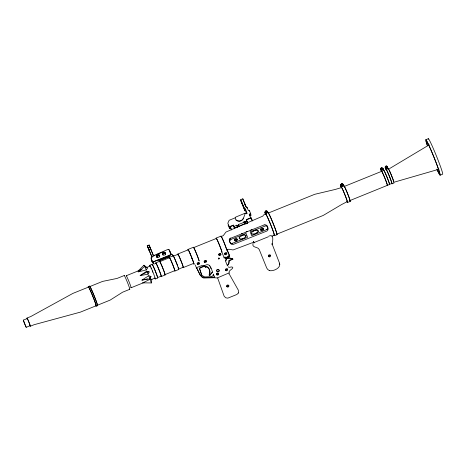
<?xml version="1.0" encoding="UTF-8"?>
<svg xmlns="http://www.w3.org/2000/svg" width="466" height="466" viewBox="0 0 466 466"><rect width="100%" height="100%" fill="white"/><g stroke="black" fill="none" stroke-linecap="round" stroke-linejoin="round"><path stroke-width="0.7" d="M269.022 236.029C274.602 233.705 272.47 241.638 272.121 244.516L271.998 243.706L279.309 262.614C281.982 267.927 272.901 271.655 269.36 270.583M226.132 259.247L225.917 260.861M229.697 241.068L230.856 239.477M151.368 282.944L151.829 279.216L149.959 279.338L142.812 282.856L151.368 282.944L149.959 279.338M213.393 275.744L213.405 274.136M27.558 319.064L27.244 318.552L23.317 320.136L24.5 323.654L26.195 327.307L30.121 325.722L30.051 325.274M88.517 287.085L72.865 293.411L30.808 316.519L27.034 318.039L27.313 319.187M27.244 318.552L27.308 319M26.195 327.307L23.317 320.136M96.031 305.807L80.379 312.133L34.094 324.709L30.325 326.229L29.876 324.715M386.192 169.723A7.602 0.414 68 0 1 388.807 174.872A7.602 0.414 68 0 1 391.918 183.412L389.57 184.355A7.602 0.414 68 0 0 386.46 175.816A7.602 0.414 68 0 0 383.85 170.667M238.371 293.027L238.312 290.132L229.453 274.422M229.109 273.012C228.392 269.995 232.68 269.616 232.843 267.531C231.654 265.9 229.289 268.323 228.194 266.82M252.974 243.473C251.71 248.238 257.902 246.316 259.253 249.572L266.703 267.979L267.775 269.529L269.395 270.6M226.074 259.906L225.521 261.1L227.431 265.87L228.893 263.5L229.132 260.401L232.808 258.968L232.854 259.294L229.185 260.727M245.279 209.17L244.673 209.1L245.238 208.873L247.143 213.434L245.297 213.137L243.52 218.158A4.619 4.503 -8.4 0 1 236.006 220.004L235.132 217.867L229.144 220.284L227.822 223.231L229.295 226.75L229.546 228.457L230.46 228.084M239.961 238.959L239.169 238.359L239.32 237.404L241.994 235.481M245.203 235.062L246.001 235.668L245.401 237.136M255.391 233.687L258.065 231.759L258.181 230.792L257.418 230.204M258.065 231.759L258.216 230.81M150.967 276.478L150.046 278.785L141.949 280.118L148.689 275.738L150.967 276.478L149.662 278.406L150.046 278.785L148.689 275.738M148.077 274.183L149.172 271.923L146.813 271.16L140.155 275.563L148.077 274.183L146.813 271.16M173.311 256.416L172.478 254.553L171.074 254.186L170.725 254.896L168.663 255.729L169.28 257.884M170.748 255.048L171.092 254.337L169.49 250.498A1.305 1.27 -8.4 0 0 168.261 249.712M381.409 168.197L380.856 168.797A1.101 1.072 -3.7 0 0 381.438 170.195M238.423 292.957L236.903 294.471L227.827 298.135L225.725 297.786L224.146 296.201L217.599 277.806L228.526 273.14L229.179 273.128L229.033 274.148M146.248 269.901L147.512 268.224L144.804 266.243L138.495 271.864L146.248 269.901L144.804 266.243M239.769 236.885L239.128 237.91M245.85 236.617L244.033 238.143L242.273 238.842M251.984 232.027L251.343 233.052L251.692 233.862L251.419 233.513M227.385 265.55L228.847 263.173L229.132 260.401M267.344 229.097L267.822 227.851M137.93 271.183L143.947 265.206L146.947 267.536M267.379 229.109L266.674 229.639M380.996 168.552L381.45 168.22M385.895 166.385L385.3 166.939L385.242 167.737L386.017 169.595M380.984 168.581L380.705 169.572L381.479 171.43M251.949 232.016L255.112 230.326M257.046 232.814L257.651 232.289M197.252 263.686L198.056 263.22A1.986 0.437 -22.7 0 1 198.277 263.133L199.099 262.952L199.267 263.383L197.409 264.065L197.252 263.686L199.099 262.952M197.409 264.065L198.213 263.593A1.986 0.437 -22.7 0 1 198.434 263.506L199.256 263.331M204.259 261.595L205.063 261.123A1.986 0.437 -22.7 0 1 205.285 261.036L206.106 260.861L206.275 261.286L204.417 261.968L204.259 261.595L206.106 260.861M204.417 261.968L205.221 261.502A1.986 0.437 -22.7 0 1 205.442 261.409L206.263 261.234M265.364 212.624L266.144 212.164A1.986 0.437 -22.7 0 1 266.389 212.065C268.69 211.512 263.517 213.079 266.004 211.78A1.986 0.437 -22.7 0 1 266.232 211.692L267.047 211.512L267.222 211.943M218.985 255.007L219.766 254.553A1.986 0.437 -22.7 0 1 220.004 254.453C222.311 253.9 217.139 255.467 219.626 254.168A1.986 0.437 -22.7 0 1 219.853 254.075L220.668 253.9L220.837 254.325M224.921 254.22L225.701 253.76A1.986 0.437 -22.7 0 1 225.94 253.667C228.247 253.114 223.074 254.681 225.561 253.382A1.986 0.437 -22.7 0 1 225.789 253.288L226.604 253.114L226.773 253.539M216.585 274.183L217.383 273.717A1.986 0.437 -22.7 0 1 217.605 273.629L218.426 273.449L218.595 273.88L216.742 274.561L216.585 274.183L218.426 273.449M216.742 274.561L217.54 274.09A1.986 0.437 -22.7 0 1 217.762 274.002L218.583 273.822M225.725 270.222L226.499 269.762A1.986 0.437 -22.7 0 1 226.744 269.668C229.045 269.115 223.878 270.682 226.365 269.383A1.986 0.437 -22.7 0 1 226.587 269.29L227.408 269.115L227.577 269.54M341.1 185.451L341.904 184.985A1.986 0.437 -22.7 0 1 342.126 184.891C344.426 184.338 339.26 185.905 341.747 184.606A1.986 0.437 -22.7 0 1 341.968 184.519L342.784 184.338L342.959 184.769M226.936 286.526L227.734 286.054A1.986 0.437 -22.7 0 1 227.956 285.967C230.262 285.413 225.09 286.98 227.577 285.681A1.986 0.437 -22.7 0 1 227.798 285.594L228.62 285.413L228.789 285.844M268.626 256.335L269.406 255.881A1.986 0.437 -22.7 0 1 269.651 255.782C271.952 255.228 266.785 256.795 269.272 255.496A1.986 0.437 -22.7 0 1 269.494 255.403L270.309 255.228L270.484 255.653M381.013 169.473L381.811 169.007A1.986 0.437 -22.7 0 1 382.038 168.919C384.339 168.366 379.167 169.933 381.654 168.634A1.986 0.437 -22.7 0 1 381.881 168.541L382.697 168.366L382.871 168.791M385.306 167.224L386.104 166.758A1.986 0.437 -22.7 0 1 386.331 166.665L387.147 166.49L387.322 166.915L385.464 167.597L385.306 167.224L387.147 166.49M385.464 167.597L386.262 167.131A1.986 0.437 -22.7 0 1 386.489 167.044L387.304 166.863M341.52 184.309L340.559 185.788L341.362 187.722M268.503 236.705L254.017 242.559L254.075 242.961M266.96 229.488L251.71 235.674L250.12 231.73L266.051 225.754M227.723 257.29C228.917 256.265 225.352 257.902 227.158 257.535M389.46 168.645L429.233 144.833M230.821 239.46L246.048 233.379L247.603 237.305L232.633 243.223M138.495 271.864L139.753 271.212M140.155 275.563L147.332 271.87L149.172 271.923M237.182 239.664L236.973 239.11L235.93 239.565M263.307 229.272L263.104 228.719L262.055 229.173M241.097 235.866L242.897 235.184M253.353 231.025L254.209 230.623M243.176 238.545L244.033 238.143M256.283 233.297L254.488 233.984M153.122 256.184L155.114 255.316M156.448 254.739L162.43 252.135M156.553 255.473L158.551 254.605M162.541 252.875L163.869 252.292M138.594 270.897L141.256 269.762M245.238 208.873L245.489 210.58L244.924 210.807L240.974 201.364L240.724 199.658L242.815 198.813L246.444 207.487L247.003 207.259L248.413 210.632L249.281 210.282L250.679 213.626L250.929 215.333L249.502 215.909M149.137 250.131L149.207 250.586L147.308 245.908L149.068 245.198L153.594 255.817M244.924 210.807L246.031 210.044M425.842 139.713L428.365 138.693M249.38 215.059L249.252 214.203L250.679 213.626M247.72 223.272L246.269 219.591L250.749 217.785L249.252 214.203M229.295 226.75L233.367 225.107L234.031 227.257M246.322 219.923L251.238 217.937L252.356 220.61M231.223 229.686L230.262 226.709L233.414 225.439L233.367 225.107M243.968 221.705L244.196 222.247L238.406 224.583L238.854 226.756L238.656 226.29L244.446 223.954L243.968 221.705L245.064 221.263L245.733 223.977L247.364 223.319M233.909 226.406L236.955 225.171L237.398 227.344L236.955 225.171M276.641 234.281A11.953 0.652 68 0 0 273.338 223.837A11.953 0.652 68 0 0 268.049 212.863L267.338 211.162L265.742 210.917L264.787 212.193L265.498 213.894L266.773 213.381M237.147 225.637L238.604 225.049M245.483 222.27L247.114 221.612L246.269 219.591M265.76 214.086L263.412 215.036L262.888 216.084L225.917 232.08L223.261 235.656L221.199 236.489A7.316 0.396 68 0 1 224.041 242.512A7.316 0.396 68 0 1 226.674 249.858M244.219 223.406L245.314 222.964L245.064 221.263M234.159 228.107L237.206 226.878M89.816 286.561L102.613 281.394L117.088 278.423L124.247 275.528M153.972 264.239L153.291 261.939L158.9 259.673L159.692 261.566M158.923 259.824L168.686 255.881M159.028 260.564L168.791 256.62M343.879 185.882L343.197 184.245L342.393 183.779L340.733 184.449L340.495 185.334L341.182 186.971L343.879 185.882A8.487 0.46 68 0 1 347.636 193.67A8.487 0.46 68 0 1 349.983 201.085M159.075 260.878L168.838 256.935M188.031 249.427L193.46 247.236M216.201 238.068L221.047 236.111M344.246 186.476L383.768 170.474A7.817 0.425 68 0 1 387.223 177.651A7.817 0.425 68 0 1 389.39 184.478M388.201 168.68L386.652 165.913L385.231 166.484L386.11 169.525L388.201 168.68A7.817 0.425 68 0 1 391.277 174.913A7.817 0.425 68 0 1 394.055 182.969L391.964 183.814M149.755 265.27L152.172 264.292M155.795 262.83L159.617 261.286M169.379 257.343L173.201 255.799M177.843 253.999L188.188 249.823M177.96 254.296L173.346 256.16A6.996 0.379 68 0 1 177.651 265.999M126.257 275.732L141.967 269.383M145.852 267.816L150.116 266.092M131.086 287.761L143.522 282.734M151.899 279.35L154.945 278.12M164.97 274.62L174.733 270.676M178.554 269.132L183.167 267.268A6.996 0.379 68 0 0 180.336 259.224A6.996 0.379 68 0 0 178.076 255.106M183.284 267.566L193.635 263.389M227.158 249.846L228.707 249.223L233.087 249.951L253.958 242.11M155.248 278.965L157.671 277.992M161.288 276.53L165.115 274.981M174.878 271.043L178.699 269.494M129.775 289.299L122.616 292.194L110.127 300.116L97.33 305.282M349.908 200.572L389.005 184.693M347.531 202.483L350.234 201.394M271.899 236.175L274.241 235.225M276.792 234.194L323.206 215.449L341.508 204.597L347.205 201.661A7.602 0.414 68 0 0 344.502 193.827A7.602 0.414 68 0 0 341.514 187.769M274.451 235.744L276.996 234.713M204.073 265.859L200.153 267.443L199.454 268.177L201.702 274.928L202.302 275.651L204.778 276.921L211.156 276.688L212.822 275.907L213.411 274.177L214.721 277.719L203.63 278.01L202.232 277.416L200.17 275.225L196.524 267.676L201.941 265.486L204.073 265.859L205.791 266.948L206.857 266.517A6.32 6.157 -8.4 0 1 209.822 272.412L209.118 274.981L209.764 275.278L210.504 274.177A7.642 7.444 -8.4 0 1 212.484 272.074C211.127 267.536 209.444 261.939 204.102 266.039M225.061 257.075L225.16 257.71L224.152 258.117L224.059 257.482L225.061 257.075L225.439 258.38L229.307 256.818L228.934 255.508L229.447 255.304L226.965 249.38M229.307 256.818L229.027 256.149L229.54 255.945L229.447 255.304M225.346 257.745L229.214 256.178M201.801 275.569L199.547 268.818L200.246 268.084L204.149 266.366L205.838 267.274L206.904 266.843A6.32 6.157 -8.4 0 1 209.869 272.738L209.164 275.307L209.811 275.604L210.55 274.503A7.642 7.444 -8.4 0 1 212.531 272.4L212.484 272.074M440.09 175.216L442.618 174.197A19.147 1.043 68 0 0 435.809 154.467A19.147 1.043 68 0 0 428.283 139.212M265.206 212.246L267.047 211.512M380.856 169.1L382.697 168.366M340.943 185.078L342.784 184.338M236.122 240.048L237.165 239.594L234.858 240.514L234.666 240.031L236.973 239.11M218.828 254.634L220.668 253.9M224.763 253.848L226.604 253.114M225.567 269.849L227.408 269.115M268.468 255.962L270.309 255.228M226.779 286.147L228.62 285.413M241.336 233.815L242.664 233.291M245.984 231.969L247.312 231.439M250.632 230.122L251.96 229.592M262.119 229.709L260.983 230.122L260.791 229.639L263.104 228.719M260.983 230.122L263.29 229.208L262.183 229.68M235.802 239.617L234.666 240.031M261.927 229.225L260.791 229.639M235.994 240.101L234.858 240.514M142.812 282.856L144.134 282.355M226.074 258.915L226.027 258.589L227.693 258.001L229.464 257.867L232.808 258.968M341.543 187.565L335.415 189.406L314.719 194.31L268.305 213.055A11.4 0.623 68 0 1 273.845 225.206A11.4 0.623 68 0 1 276.454 233.786M394.818 181.996L439.013 169.21M232.336 243.299L232.668 243.235M194.613 263.977L193.85 264.03M141.949 280.118L147.559 278.872M255.071 230.309L255.991 230.152M242.856 235.167L243.776 235.01M254.523 233.996L252.811 234.188M241.394 239.011L242.308 238.854M232.377 243.31L231.753 243.369M385.574 167.678L385.65 168.063M227.746 258.327L228.923 258.234M214.628 277.084L205.046 277.555L202.133 276.775L200.077 274.585L196.524 267.676M255.951 230.14L256.789 230.117M253.644 234.165L251.657 233.85M243.735 234.998L244.574 234.975M240.59 239.046L241.429 239.029M231.48 243.363L231.794 243.38M214.785 277.8L217.546 277.952M266.016 225.742L266.313 225.789M231.218 243.328L231.515 243.374M256.754 230.105L257.459 230.221M244.539 234.963L245.238 235.08M239.926 238.941L240.631 239.064M229.511 258.193L230.676 258.414M152.423 261.543L153.267 261.77L170.702 254.727L171.045 254.022L169.443 250.178A1.305 1.27 -8.4 0 0 167.708 249.502L152.411 256.154A2.155 2.097 -8.4 0 0 151.421 259.148L152.469 261.863L153.314 262.09M151.38 258.496A2.155 2.097 -8.4 0 0 151.572 260.203L152.574 262.597L153.425 262.824M151.427 258.811A2.155 2.097 -8.4 0 0 151.619 260.523L152.621 262.917L153.471 263.144M246.001 235.668L246.042 236.111M266.523 225.835L266.966 226.045M231.258 258.519L232.854 259.294M266.738 225.923L267.129 226.179M230.402 242.937L230.792 243.194M195.26 264.991L196.623 268.358M230.6 243.083L230.187 242.605M387.333 166.892L386.716 166.362M27.034 318.039L28.181 320.398M30.325 326.229L29.958 325.647M267.088 226.167L267.344 226.511M209.45 265.492L209.933 266.185M387.386 167.044L386.792 166.461A1.101 1.072 -3.7 0 0 386.518 166.391M243.403 200.648L246.252 207.224M147.308 245.908L152.114 257.191M143.947 265.206L144.722 266.919M27.721 319.292L30.045 325.082M172.554 255.071L173.107 256.317M147.967 247.33L147.227 245.629L151.928 257.15M387.59 167.515L388.108 168.75M383.768 170.474L382.831 168.232L381.345 167.743L380.728 168.302L380.64 169.117L381.572 171.36A7.817 0.425 68 0 1 385.033 178.536A7.817 0.425 68 0 1 387.194 185.363M382.895 168.686L383.675 170.544M343.261 184.693L343.786 185.946M267.437 211.855L267.868 212.886M264.892 212.88L265.538 214.436M250.37 213.993L250.929 215.333M252.228 220.983L251.238 217.937M243.409 200.794L242.815 198.813M244.761 204.376L245.588 206.356M245.489 210.58L246.846 213.836M240.724 199.658L244.673 209.1M244.72 209.397L241.318 201.493L244.883 210.51M240.852 200.514L241.324 201.638M253.51 241.353L254.017 242.559M253.382 241.557L253.883 242.763M245.314 222.964L245.733 223.977M233.414 225.439L234.765 228.666M230.262 226.709L231.608 229.936M228.072 224.938L229.546 228.457M227.059 250.015L229.54 255.945M225.16 257.71L225.439 258.38M221.577 251.553L224.059 257.482M210.451 267.426L210.97 268.672M193.378 262.9L193.938 264.1M169.863 251.873L170.935 254.436M168.663 255.729L169.49 257.715L159.762 261.647A6.996 0.379 68 0 1 163.164 269.103A6.996 0.379 68 0 1 164.76 274.369M168.739 256.248L169.572 258.234M153.407 255.776L148.986 244.918L150.961 249.875M149.435 250.318L148.805 248.722M153.291 261.939L154.083 263.832M152.469 261.863L151.467 259.469A2.155 2.097 -8.4 0 1 151.182 258.636M149.79 247.073L149.388 246.071M28.537 321.144L29.754 324.249M229.488 241.353L229.948 242.518M149.068 245.198L149.213 245.599M243.468 201.056L243.695 201.72M267.769 227.664L267.868 228.06M279.507 263.197L279.6 263.808M279.623 264.006L279.716 264.618M226.027 258.589L226.179 259.574M250.749 217.785L250.795 218.117M249.281 210.282L249.403 211.133M247.003 207.259L247.131 208.116M247.114 221.612L247.318 222.987M245.297 213.137L235.674 217.104L235.132 217.867M244.196 222.247L244.446 223.954M238.406 224.583L238.656 226.29M228.934 255.508L229.027 256.149M205.791 266.948L205.838 267.274M171.074 254.186L171.15 254.71M158.9 259.673L158.976 260.191M152.574 262.597L152.621 262.917M341.328 186.301A1.101 1.072 -3.7 0 1 341.124 186.103M341.135 184.804A1.101 1.072 -3.7 0 1 341.339 184.606M193.425 247.446A7.736 0.419 68 0 1 195.708 251.791A7.736 0.419 68 0 1 199.087 260.692M188.165 250.324A7.736 0.419 68 0 1 191.043 255.805A7.736 0.419 68 0 1 193.559 263.5M199.093 260.995A7.316 0.396 68 0 0 196.466 253.655A7.316 0.396 68 0 0 193.617 247.627L216.352 238.446A7.316 0.396 68 0 0 216.323 238.644M177.965 254.844A7.316 0.396 68 0 1 180.686 260.028A7.316 0.396 68 0 1 183.068 267.303M188.159 250.021A7.316 0.396 68 0 1 191.392 256.731A7.316 0.396 68 0 1 193.419 263.121M155.918 263.68A7.386 0.402 68 0 1 158.667 268.917A7.386 0.402 68 0 1 161.073 276.262M155.906 263.383A6.996 0.379 68 0 1 158.661 268.958A6.996 0.379 68 0 1 161.143 276.163L157.525 277.625A6.996 0.379 68 0 0 155.038 270.42A6.996 0.379 68 0 0 152.289 264.845M159.582 261.484A7.386 0.402 68 0 1 162.85 268.265A7.386 0.402 68 0 1 164.894 274.719M178.117 267.321A6.996 0.379 68 0 1 178.344 268.882M173.171 255.997A7.386 0.402 68 0 1 176.439 262.777A7.386 0.402 68 0 1 178.478 269.231M169.502 258.193A7.386 0.402 68 0 1 172.251 263.43A7.386 0.402 68 0 1 174.657 270.775M169.496 257.896A6.996 0.379 68 0 1 172.589 264.315A6.996 0.379 68 0 1 174.523 270.426M427.421 145.794A19.147 1.043 68 0 1 428.487 144.431A19.147 1.043 68 0 1 438.774 169.898A19.147 1.043 68 0 1 437.114 169.781M427.345 145.334A18.151 0.99 68 0 1 429.035 145.788A18.151 0.99 68 0 1 438.588 169.595A18.151 0.99 68 0 1 436.898 169.141M152.3 265.142A7.386 0.402 68 0 1 155.044 270.379A7.386 0.402 68 0 1 157.45 277.724M149.877 266.121A7.386 0.402 68 0 1 152.988 272.249A7.386 0.402 68 0 1 154.636 277.986M386.11 169.525A7.817 0.425 68 0 1 389.57 176.701A7.817 0.425 68 0 1 391.731 183.534M391.883 183.616A7.602 0.414 68 0 1 391.661 183.342M385.632 167.644A0.769 0.751 -8.4 0 1 385.638 166.729M385.778 166.589A0.769 0.751 -8.4 0 1 386.151 166.444M386.547 166.49A0.769 0.751 -8.4 0 1 386.716 166.589M386.215 168.511A1.101 1.072 -3.7 0 1 385.935 168.442M385.691 168.302A1.101 1.072 -3.7 0 1 385.953 166.461M389.541 184.559A7.602 0.414 68 0 1 389.314 184.286M387.124 185.171A7.602 0.414 68 0 0 387.351 185.451L387.38 185.241A7.602 0.414 68 0 0 384.269 176.701A7.602 0.414 68 0 0 381.654 171.552M341.182 186.971A8.487 0.46 68 0 1 345.341 195.79A8.487 0.46 68 0 1 346.832 201.353M342.254 185.229A0.769 0.751 -8.4 0 0 341.893 183.889L341.689 183.889A0.769 0.751 -8.4 0 0 341.025 184.734A0.769 0.751 -8.4 0 0 341.881 185.381M382.295 168.22A1.101 1.072 -3.7 0 1 382.539 168.36M382.883 168.803A1.101 1.072 -3.7 0 1 382.959 169.35M341.164 184.821A0.769 0.751 -8.4 0 1 341.409 184.513M381.27 168.412A0.769 0.751 -8.4 0 1 381.444 168.313M265.707 214.395A11.4 0.623 68 0 1 270.752 224.857A11.4 0.623 68 0 1 273.903 234.812M265.498 213.894A11.953 0.652 68 0 1 270.787 224.868A11.953 0.652 68 0 1 274.095 235.313M266.383 212.374A0.769 0.751 -8.4 0 1 265.323 211.646A0.769 0.751 -8.4 0 1 266.453 211.011A0.769 0.751 -8.4 0 1 266.558 212.275M265.445 213.311A1.101 1.072 -3.7 0 1 265.23 212.799M265.305 212.251A1.101 1.072 -3.7 0 1 265.451 212.013M267.199 212.018A1.101 1.072 -3.7 0 1 267.338 212.257M388.463 169.047A7.2 0.39 68 0 1 391.265 174.977A7.2 0.39 68 0 1 393.857 182.2M344.217 186.68A7.602 0.414 68 0 1 347.578 193.658A7.602 0.414 68 0 1 349.681 200.298M216.574 238.709A7.316 0.396 68 0 1 219.556 245.355A7.316 0.396 68 0 1 221.828 251.815M221.012 236.32A7.724 0.419 68 0 1 223.668 241.551A7.724 0.419 68 0 1 226.826 250.225M216.335 238.959A7.724 0.419 68 0 1 218.443 242.611A7.724 0.419 68 0 1 221.985 252.182M150.949 267.851A5.371 0.291 68 0 1 151.339 268.666M152.324 270.921A5.371 0.291 68 0 1 152.854 272.214M229.225 240.2A2.359 2.353 -69.7 0 1 229.418 239.297M229.557 239.023A2.359 2.353 -69.7 0 1 230.711 238.044M243.508 218.088A4.619 4.503 -8.4 0 1 236 219.929M217.762 269.546A1.212 1.182 -8.4 0 1 219.107 271.031A1.212 1.182 -8.4 0 1 217.144 271.602A1.212 1.182 -8.4 0 1 217.459 269.633M157.31 257.418A1.515 1.474 -8.4 0 1 157.671 254.885A1.515 1.474 -8.4 0 1 159.739 256.434A1.515 1.474 -8.4 0 0 157.776 255.618A1.515 1.474 -8.4 0 0 156.943 257.547M163.071 255.135A1.596 1.555 -8.4 0 1 162.791 252.951A1.596 1.555 -8.4 0 1 165.034 252.659A1.596 1.555 -8.4 0 1 165.314 254.844M151.269 257.756A2.155 2.097 -8.4 0 1 151.724 256.993M169.356 251.133A1.305 1.27 -8.4 0 1 169.641 251.553M156.896 257.11A1.515 1.474 -8.4 0 1 159.325 256.131M162.628 254.751A1.596 1.555 -8.4 0 1 165.686 254.354M162.582 254.43A1.596 1.555 -8.4 0 1 165.64 254.034M169.309 250.813A1.305 1.27 -8.4 0 1 169.595 251.232M126.228 275.907A6.483 0.355 68 0 1 129.094 281.854A6.483 0.355 68 0 1 130.894 287.528M124.218 275.732A7.427 0.402 68 0 1 127.498 282.536A7.427 0.402 68 0 1 129.56 289.031M88.47 287.365A10.095 0.548 68 0 1 92.932 296.615A10.095 0.548 68 0 1 95.734 305.446M89.775 286.84A10.095 0.548 68 0 1 94.231 296.091A10.095 0.548 68 0 1 97.033 304.921M89.507 286.2A10.805 0.588 68 0 1 94.278 296.102A10.805 0.588 68 0 1 97.278 305.556M88.435 287.679A10.805 0.588 68 0 1 92.449 295.316A10.805 0.588 68 0 1 95.979 306.08M190.087 253.842A6.169 0.338 68 0 1 190.477 254.756M191.87 258.193A6.169 0.338 68 0 1 192.225 259.125M218.344 258.38C218.944 260.028 219.795 257.261 218.403 258.385M218.379 258.257C218.676 260.488 220.057 257.11 218.379 258.257M226.843 258.117L228.323 257.57L226.843 258.117M264.152 224.927L230.95 238.132A2.359 2.353 -69.7 0 0 229.627 241.19L230.361 243.042A2.359 2.353 -69.7 0 0 233.414 244.359L266.616 231.153A2.359 2.353 -69.7 0 0 267.938 228.095L267.204 226.243A2.359 2.353 -69.7 0 0 264.152 224.927M265.533 212.974A1.101 1.072 -3.7 0 0 267.298 212.269A1.101 1.072 -3.7 0 0 265.795 211.133A1.101 1.072 -3.7 0 0 265.533 212.974M385.632 167.946A1.101 1.072 -3.7 0 0 387.397 167.242A1.101 1.072 -3.7 0 0 385.895 166.112A1.101 1.072 -3.7 0 0 385.632 167.946M381.182 169.822A1.101 1.072 -3.7 0 0 382.947 169.117A1.101 1.072 -3.7 0 0 381.444 167.987A1.101 1.072 -3.7 0 0 381.182 169.822M341.269 185.8A1.101 1.072 -3.7 0 0 343.034 185.095A1.101 1.072 -3.7 0 0 341.531 183.959A1.101 1.072 -3.7 0 0 341.269 185.8M235.045 240.887A1.375 1.375 0 0 0 237.258 240.007A1.375 1.375 0 0 0 235.388 238.528A1.375 1.375 0 0 0 235.045 240.887M261.17 230.495A1.375 1.375 0 0 0 263.389 229.616A1.375 1.375 0 0 0 261.519 228.142A1.375 1.375 0 0 0 261.17 230.495M225.09 254.57A1.101 1.072 -3.7 0 0 226.855 253.865A1.101 1.072 -3.7 0 0 225.352 252.735A1.101 1.072 -3.7 0 0 225.09 254.57M225.894 270.571A1.101 1.072 -3.7 0 0 227.658 269.866A1.101 1.072 -3.7 0 0 226.156 268.736A1.101 1.072 -3.7 0 0 225.894 270.571M204.591 262.317A1.101 1.072 -3.7 0 0 206.356 261.612A1.101 1.072 -3.7 0 0 204.854 260.477A1.101 1.072 -3.7 0 0 204.591 262.317M216.911 274.905A1.101 1.072 -3.7 0 0 218.676 274.206A1.101 1.072 -3.7 0 0 217.173 273.07A1.101 1.072 -3.7 0 0 216.911 274.905M219.154 255.356A1.101 1.072 -3.7 0 0 220.919 254.652A1.101 1.072 -3.7 0 0 219.416 253.521A1.101 1.072 -3.7 0 0 219.154 255.356M197.584 264.414A1.101 1.072 -3.7 0 0 199.349 263.709A1.101 1.072 -3.7 0 0 197.846 262.574A1.101 1.072 -3.7 0 0 197.584 264.414M217.203 271.48A1.212 1.182 -8.4 0 0 219.119 270.641A1.212 1.182 -8.4 0 0 217.43 269.441A1.212 1.182 -8.4 0 0 217.203 271.48M227.105 286.87A1.101 1.072 -3.7 0 0 228.87 286.171A1.101 1.072 -3.7 0 0 227.367 285.035A1.101 1.072 -3.7 0 0 227.105 286.87M268.795 256.684A1.101 1.072 -3.7 0 0 270.56 255.98A1.101 1.072 -3.7 0 0 269.057 254.85A1.101 1.072 -3.7 0 0 268.795 256.684M157.263 257.098A1.515 1.474 -8.4 0 0 159.692 256.119A1.515 1.474 -8.4 0 0 157.625 254.564A1.515 1.474 -8.4 0 0 157.263 257.098M163.024 254.815A1.596 1.555 -8.4 0 0 165.587 253.778A1.596 1.555 -8.4 0 0 163.403 252.141A1.596 1.555 -8.4 0 0 163.024 254.815"/></g></svg>
